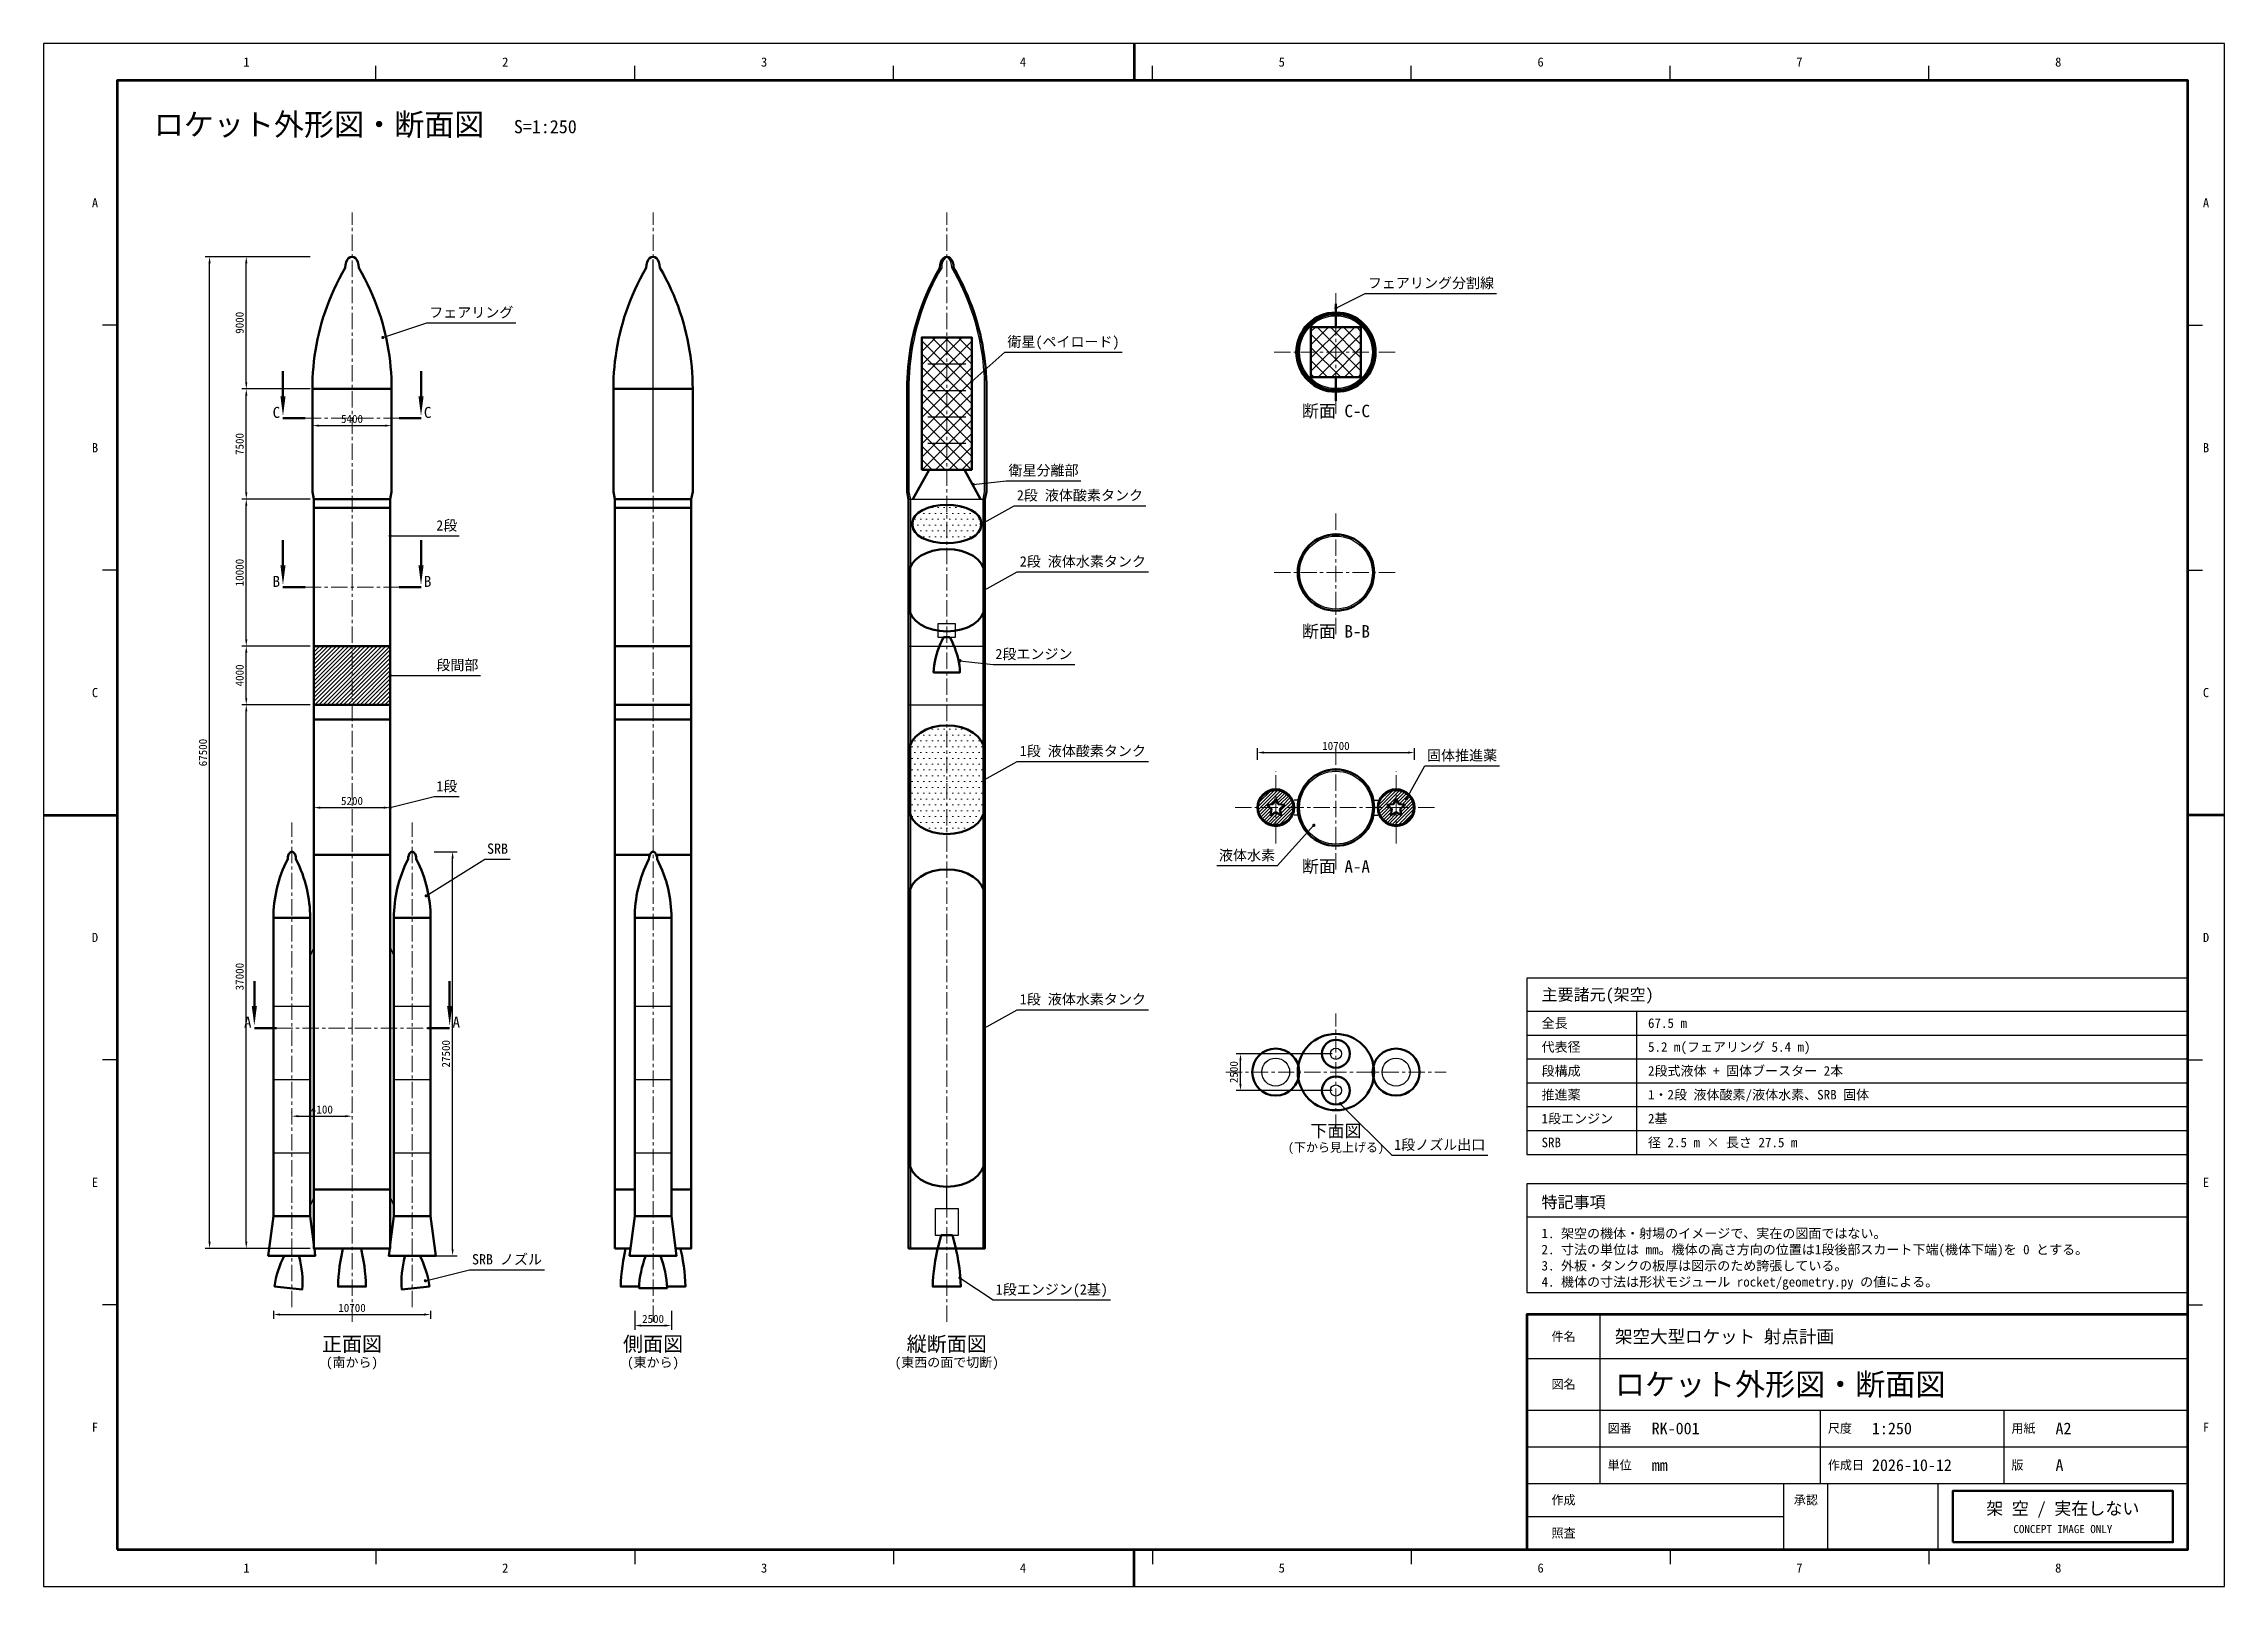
# Model space of a CAD drawing. Header units: millimetres. Extents: x 0 to 148500, y 0 to 105000.
import ezdxf
from ezdxf.enums import TextEntityAlignment as Align

# ---------------------------------------------------------------- set-up
doc = ezdxf.new("R2010")
doc.units = ezdxf.units.MM
doc.header["$LTSCALE"] = 350
doc.linetypes.add('CENTER', pattern=[5.08, 3.175, -0.635, 0.635, -0.635])
for name, color, linetype, lineweight, true_color in [('ハッチ', 4, 'Continuous', 13, 0x1c768c), ('中心線', 4, 'CENTER', 18, 0x54a4ec), ('図枠', 4, 'Continuous', 70, 0x40e0d4), ('図枠細線', 4, 'Continuous', 25, 0x28a0ac), ('外形線', 4, 'Continuous', 50, 0x46f2e2), ('寸法', 4, 'Continuous', 18, 0x60ccff), ('文字', 4, 'Continuous', 25, 0xb0fff6), ('細線', 4, 'Continuous', 25, 0x2cc4cc)]:
    doc.layers.add(name, color=color, linetype=linetype, lineweight=lineweight, true_color=true_color)
doc.styles.add('JP', font='msgothic.ttc')
doc.dimstyles.new('TEAL', dxfattribs={"dimscale": 250, "dimtxt": 2.2, "dimasz": 1.8, "dimexe": 1.2, "dimexo": 1, "dimgap": 0.7, "dimtad": 1, "dimdec": 0, "dimdsep": 46, "dimtxsty": 'JP', "dimcen": 2.5, "dimazin": 3, "dimtfac": 1, "dimtmove": 0, "dimatfit": 3})

msp = doc.modelspace()

# ---------------------------------------------------------------- hatches: boundary and pattern name
at = {"layer": 'ハッチ'}
h = msp.add_hatch(dxfattribs=at)
h.set_pattern_fill('ANSI37', scale=200)
h.paths.add_polyline_path([(59800, 76000), (63200, 76000), (63200, 85000), (59800, 85000)])
h = msp.add_hatch(dxfattribs=at)
h.set_pattern_fill('ANSI37', scale=200)
h.paths.add_polyline_path([(86300, 82300), (89700, 82300), (89700, 85700), (86300, 85700)])
h = msp.add_hatch(dxfattribs=at)
h.set_pattern_fill('DOTS', scale=250)
h.paths.add_polyline_path([(63840, 72200), (63840, 72400), (63840, 72400), (63795, 72634.1), (63661.9, 72859.2), (63445.6, 73066.7), (63154.6, 73248.5), (62800, 73397.8), (62395.5, 73508.7), (61956.5, 73576.9), (61500, 73600), (61043.5, 73576.9), (60604.5, 73508.7), (60200, 73397.8), (59845.4, 73248.5), (59554.4, 73066.7), (59338.1, 72859.2), (59205, 72634.1), (59160, 72400), (59160, 72200), (59160, 72200), (59205, 71965.9), (59338.1, 71740.8), (59554.4, 71533.3), (59845.4, 71351.5), (60200, 71202.2), (60604.5, 71091.3), (61043.5, 71023.1), (61500, 71000), (61956.5, 71023.1), (62395.5, 71091.3), (62800, 71202.2), (63154.6, 71351.5), (63445.6, 71533.3), (63661.9, 71740.8), (63795, 71965.9), (63840, 72200)])
h = msp.add_hatch(dxfattribs=at)
h.set_pattern_fill('ANSI31', scale=62.5)
h.paths.add_polyline_path([(18400, 60000), (23600, 60000), (23600, 64000), (18400, 64000)])
h = msp.add_hatch(dxfattribs=at)
h.set_pattern_fill('DOTS', scale=250)
h.paths.add_polyline_path([(64040, 52900), (64040, 56900), (64040, 56900), (63991.2, 57231.7), (63846.7, 57550.6), (63611.9, 57844.5), (63296.1, 58102.1), (62911.1, 58313.5), (62472, 58470.6), (61995.5, 58567.3), (61500, 58600), (61004.5, 58567.3), (60528, 58470.6), (60088.9, 58313.5), (59703.9, 58102.1), (59388.1, 57844.5), (59153.3, 57550.6), (59008.8, 57231.7), (58960, 56900), (58960, 52900), (58960, 52900), (59008.8, 52568.3), (59153.3, 52249.4), (59388.1, 51955.5), (59703.9, 51697.9), (60088.9, 51486.5), (60528, 51329.4), (61004.5, 51232.7), (61500, 51200), (61995.5, 51232.7), (62472, 51329.4), (62911.1, 51486.5), (63296.1, 51697.9), (63611.9, 51955.5), (63846.7, 52249.4), (63991.2, 52568.3), (64040, 52900)])
h = msp.add_hatch(dxfattribs=at)
h.set_pattern_fill('ANSI31', scale=50)
h.paths.add_polyline_path([(85070, 53000), (85060, 53152.7), (85030.1, 53302.8), (84980.9, 53447.7), (84913.2, 53585), (84828.2, 53712.3), (84727.3, 53827.3), (84612.3, 53928.2), (84485, 54013.2), (84347.7, 54080.9), (84202.8, 54130.1), (84052.7, 54160), (83900, 54170), (83747.3, 54160), (83597.2, 54130.1), (83452.3, 54080.9), (83315, 54013.2), (83187.7, 53928.2), (83072.7, 53827.3), (82971.8, 53712.3), (82886.8, 53585), (82819.1, 53447.7), (82769.9, 53302.8), (82740, 53152.7), (82730, 53000), (82740, 52847.3), (82769.9, 52697.2), (82819.1, 52552.3), (82886.8, 52415), (82971.8, 52287.7), (83072.7, 52172.7), (83187.7, 52071.8), (83315, 51986.8), (83452.3, 51919.1), (83597.2, 51869.9), (83747.3, 51840), (83900, 51830), (84052.7, 51840), (84202.8, 51869.9), (84347.7, 51919.1), (84485, 51986.8), (84612.3, 52071.8), (84727.3, 52172.7), (84828.2, 52287.7), (84913.2, 52415), (84980.9, 52552.3), (85030.1, 52697.2), (85060, 52847.3), (85070, 53000)])
h.paths.add_polyline_path([(83900, 53620), (83723.7, 53242.7), (83310.3, 53191.6), (83614.7, 52907.3), (83535.6, 52498.4), (83900, 52700), (84264.4, 52498.4), (84185.3, 52907.3), (84489.7, 53191.6), (84076.3, 53242.7)])
h = msp.add_hatch(dxfattribs=at)
h.set_pattern_fill('ANSI31', scale=50)
h.paths.add_polyline_path([(93270, 53000), (93260, 53152.7), (93230.1, 53302.8), (93180.9, 53447.7), (93113.2, 53585), (93028.2, 53712.3), (92927.3, 53827.3), (92812.3, 53928.2), (92685, 54013.2), (92547.7, 54080.9), (92402.8, 54130.1), (92252.7, 54160), (92100, 54170), (91947.3, 54160), (91797.2, 54130.1), (91652.3, 54080.9), (91515, 54013.2), (91387.7, 53928.2), (91272.7, 53827.3), (91171.8, 53712.3), (91086.8, 53585), (91019.1, 53447.7), (90969.9, 53302.8), (90940, 53152.7), (90930, 53000), (90940, 52847.3), (90969.9, 52697.2), (91019.1, 52552.3), (91086.8, 52415), (91171.8, 52287.7), (91272.7, 52172.7), (91387.7, 52071.8), (91515, 51986.8), (91652.3, 51919.1), (91797.2, 51869.9), (91947.3, 51840), (92100, 51830), (92252.7, 51840), (92402.8, 51869.9), (92547.7, 51919.1), (92685, 51986.8), (92812.3, 52071.8), (92927.3, 52172.7), (93028.2, 52287.7), (93113.2, 52415), (93180.9, 52552.3), (93230.1, 52697.2), (93260, 52847.3), (93270, 53000)])
h.paths.add_polyline_path([(92100, 53620), (91923.7, 53242.7), (91510.3, 53191.6), (91814.7, 52907.3), (91735.6, 52498.4), (92100, 52700), (92464.4, 52498.4), (92385.3, 52907.3), (92689.7, 53191.6), (92276.3, 53242.7)])
at = {"layer": '外形線'}
h = msp.add_hatch(color=256, dxfattribs=at)
h.dxf.hatch_style = 1
h.paths.add_polyline_path([(16300, 79650), (16125, 81000), (16475, 81000)])
h = msp.add_hatch(color=256, dxfattribs=at)
h.dxf.hatch_style = 1
h.paths.add_polyline_path([(25700, 79650), (25525, 81000), (25875, 81000)])
h = msp.add_hatch(color=256, dxfattribs=at)
h.dxf.hatch_style = 1
h.paths.add_polyline_path([(16300, 68150), (16125, 69500), (16475, 69500)])
h = msp.add_hatch(color=256, dxfattribs=at)
h.dxf.hatch_style = 1
h.paths.add_polyline_path([(25700, 68150), (25525, 69500), (25875, 69500)])
h = msp.add_hatch(color=256, dxfattribs=at)
h.dxf.hatch_style = 1
h.paths.add_polyline_path([(14350, 38150), (14175, 39500), (14525, 39500)])
h = msp.add_hatch(color=256, dxfattribs=at)
h.dxf.hatch_style = 1
h.paths.add_polyline_path([(27650, 38150), (27475, 39500), (27825, 39500)])
at = {"layer": '細線'}
h = msp.add_hatch(color=256, dxfattribs=at)
h.dxf.hatch_style = 1
h.paths.add_polyline_path([(88112.5, 87000), (88091, 87066.1), (88034.8, 87107), (87965.2, 87107), (87909, 87066.1), (87887.5, 87000), (87909, 86933.9), (87965.2, 86893), (88034.8, 86893), (88091, 86933.9), (88112.5, 87000)])
h = msp.add_hatch(color=256, dxfattribs=at)
h.dxf.hatch_style = 1
h.paths.add_polyline_path([(23212.5, 85000), (23191, 85066.1), (23134.8, 85107), (23065.2, 85107), (23009, 85066.1), (22987.5, 85000), (23009, 84933.9), (23065.2, 84893), (23134.8, 84893), (23191, 84933.9), (23212.5, 85000)])
h = msp.add_hatch(color=256, dxfattribs=at)
h.dxf.hatch_style = 1
h.paths.add_polyline_path([(63312.5, 82000), (63291, 82066.1), (63234.8, 82107), (63165.2, 82107), (63109, 82066.1), (63087.5, 82000), (63109, 81933.9), (63165.2, 81893), (63234.8, 81893), (63291, 81933.9), (63312.5, 82000)])
h = msp.add_hatch(color=256, dxfattribs=at)
h.dxf.hatch_style = 1
h.paths.add_polyline_path([(63412.5, 75000), (63391, 75066.1), (63334.8, 75107), (63265.2, 75107), (63209, 75066.1), (63187.5, 75000), (63209, 74933.9), (63265.2, 74893), (63334.8, 74893), (63391, 74933.9), (63412.5, 75000)])
h = msp.add_hatch(color=256, dxfattribs=at)
h.dxf.hatch_style = 1
h.paths.add_polyline_path([(23712.5, 71500), (23691, 71566.1), (23634.8, 71607), (23565.2, 71607), (23509, 71566.1), (23487.5, 71500), (23509, 71433.9), (23565.2, 71393), (23634.8, 71393), (23691, 71433.9), (23712.5, 71500)])
h = msp.add_hatch(color=256, dxfattribs=at)
h.dxf.hatch_style = 1
h.paths.add_polyline_path([(63952.5, 72300), (63931, 72366.1), (63874.8, 72407), (63805.2, 72407), (63749, 72366.1), (63727.5, 72300), (63749, 72233.9), (63805.2, 72193), (63874.8, 72193), (63931, 72233.9), (63952.5, 72300)])
h = msp.add_hatch(color=256, dxfattribs=at)
h.dxf.hatch_style = 1
h.paths.add_polyline_path([(64152.5, 67800), (64131, 67866.1), (64074.8, 67907), (64005.2, 67907), (63949, 67866.1), (63927.5, 67800), (63949, 67733.9), (64005.2, 67693), (64074.8, 67693), (64131, 67733.9), (64152.5, 67800)])
h = msp.add_hatch(color=256, dxfattribs=at)
h.dxf.hatch_style = 1
h.paths.add_polyline_path([(62512.5, 63000), (62491, 63066.1), (62434.8, 63107), (62365.2, 63107), (62309, 63066.1), (62287.5, 63000), (62309, 62933.9), (62365.2, 62893), (62434.8, 62893), (62491, 62933.9), (62512.5, 63000)])
h = msp.add_hatch(color=256, dxfattribs=at)
h.dxf.hatch_style = 1
h.paths.add_polyline_path([(23712.5, 62000), (23691, 62066.1), (23634.8, 62107), (23565.2, 62107), (23509, 62066.1), (23487.5, 62000), (23509, 61933.9), (23565.2, 61893), (23634.8, 61893), (23691, 61933.9), (23712.5, 62000)])
h = msp.add_hatch(color=256, dxfattribs=at)
h.dxf.hatch_style = 1
h.paths.add_polyline_path([(64152.5, 54900), (64131, 54966.1), (64074.8, 55007), (64005.2, 55007), (63949, 54966.1), (63927.5, 54900), (63949, 54833.9), (64005.2, 54793), (64074.8, 54793), (64131, 54833.9), (64152.5, 54900)])
h = msp.add_hatch(color=256, dxfattribs=at)
h.dxf.hatch_style = 1
h.paths.add_polyline_path([(92912.5, 53600), (92891, 53666.1), (92834.8, 53707), (92765.2, 53707), (92709, 53666.1), (92687.5, 53600), (92709, 53533.9), (92765.2, 53493), (92834.8, 53493), (92891, 53533.9), (92912.5, 53600)])
h = msp.add_hatch(color=256, dxfattribs=at)
h.dxf.hatch_style = 1
h.paths.add_polyline_path([(23712.5, 53000), (23691, 53066.1), (23634.8, 53107), (23565.2, 53107), (23509, 53066.1), (23487.5, 53000), (23509, 52933.9), (23565.2, 52893), (23634.8, 52893), (23691, 52933.9), (23712.5, 53000)])
h = msp.add_hatch(color=256, dxfattribs=at)
h.dxf.hatch_style = 1
h.paths.add_polyline_path([(86612.5, 51800), (86591, 51866.1), (86534.8, 51907), (86465.2, 51907), (86409, 51866.1), (86387.5, 51800), (86409, 51733.9), (86465.2, 51693), (86534.8, 51693), (86591, 51733.9), (86612.5, 51800)])
h = msp.add_hatch(color=256, dxfattribs=at)
h.dxf.hatch_style = 1
h.paths.add_polyline_path([(26162.5, 47000), (26141, 47066.1), (26084.8, 47107), (26015.2, 47107), (25959, 47066.1), (25937.5, 47000), (25959, 46933.9), (26015.2, 46893), (26084.8, 46893), (26141, 46933.9), (26162.5, 47000)])
h = msp.add_hatch(color=256, dxfattribs=at)
h.dxf.hatch_style = 1
h.paths.add_polyline_path([(64152.5, 38000), (64131, 38066.1), (64074.8, 38107), (64005.2, 38107), (63949, 38066.1), (63927.5, 38000), (63949, 37933.9), (64005.2, 37893), (64074.8, 37893), (64131, 37933.9), (64152.5, 38000)])
h = msp.add_hatch(color=256, dxfattribs=at)
h.dxf.hatch_style = 1
h.paths.add_polyline_path([(88412.5, 32850), (88391, 32916.1), (88334.8, 32957), (88265.2, 32957), (88209, 32916.1), (88187.5, 32850), (88209, 32783.9), (88265.2, 32743), (88334.8, 32743), (88391, 32783.9), (88412.5, 32850)])
h = msp.add_hatch(color=256, dxfattribs=at)
h.dxf.hatch_style = 1
h.paths.add_polyline_path([(26112.5, 20800), (26091, 20866.1), (26034.8, 20907), (25965.2, 20907), (25909, 20866.1), (25887.5, 20800), (25909, 20733.9), (25965.2, 20693), (26034.8, 20693), (26091, 20733.9), (26112.5, 20800)])
h = msp.add_hatch(color=256, dxfattribs=at)
h.dxf.hatch_style = 1
h.paths.add_polyline_path([(62512.5, 21000), (62491, 21066.1), (62434.8, 21107), (62365.2, 21107), (62309, 21066.1), (62287.5, 21000), (62309, 20933.9), (62365.2, 20893), (62434.8, 20893), (62491, 20933.9), (62512.5, 21000)])

# ---------------------------------------------------------------- linework, layer by layer
at = {"layer": '中心線'}
for points in [[(21000, 18000), (21000, 93500)], [(41500, 18000), (41500, 93500)], [(61500, 18000), (61500, 93500)], [(88000, 79800), (88000, 88200)], [(83800, 84000), (92200, 84000)], [(17800, 79500), (24200, 79500)], [(88000, 64800), (88000, 73200)], [(83800, 69000), (92200, 69000)], [(17800, 68000), (24200, 68000)], [(88000, 48800), (88000, 57200)], [(83900, 50550), (83900, 55450)], [(92100, 50550), (92100, 55450)], [(16900, 19000), (16900, 52000)], [(25100, 19000), (25100, 52000)], [(81150, 53000), (94850, 53000)], [(88000, 31000), (88000, 39000)], [(15850, 38000), (26150, 38000)], [(80500, 35000), (95500, 35000)]]:
    msp.add_lwpolyline(points, dxfattribs=at)
at = {"layer": '図枠'}
for points in [[(74250, 105000), (74250, 102500)], [(5000, 2500), (146000, 2500), (146000, 102500), (5000, 102500), (5000, 2500)], [(0, 52500), (5000, 52500)], [(148500, 52500), (146000, 52500)], [(101000, 2500), (146000, 2500), (146000, 18500), (101000, 18500), (101000, 2500)], [(74250, 0), (74250, 2500)]]:
    msp.add_lwpolyline(points, dxfattribs=at)
at = {"layer": '図枠細線'}
for points in [[(0, 0), (148500, 0), (148500, 105000), (0, 105000), (0, 0)], [(22625, 102500), (22625, 103500)], [(40250, 102500), (40250, 103500)], [(57875, 102500), (57875, 103500)], [(75500, 102500), (75500, 103500)], [(93125, 102500), (93125, 103500)], [(110750, 102500), (110750, 103500)], [(128375, 102500), (128375, 103500)], [(5000, 85833.3), (4000, 85833.3)], [(146000, 85833.3), (147000, 85833.3)], [(5000, 69166.7), (4000, 69166.7)], [(146000, 69166.7), (147000, 69166.7)], [(5000, 52500), (4000, 52500)], [(146000, 52500), (147000, 52500)], [(101000, 29400), (146000, 29400), (146000, 41400), (101000, 41400), (101000, 29400)], [(101000, 39150), (146000, 39150)], [(108500, 29400), (108500, 39150)], [(101000, 37525), (146000, 37525)], [(5000, 35833.3), (4000, 35833.3)], [(101000, 35900), (146000, 35900)], [(146000, 35833.3), (147000, 35833.3)], [(101000, 34275), (146000, 34275)], [(101000, 32650), (146000, 32650)], [(101000, 31025), (146000, 31025)], [(101000, 20000), (146000, 20000), (146000, 27400), (101000, 27400), (101000, 20000)], [(101000, 25150), (146000, 25150)], [(5000, 19166.7), (4000, 19166.7)], [(106000, 7000), (106000, 18500)], [(146000, 19166.7), (147000, 19166.7)], [(101000, 15500), (146000, 15500)], [(101000, 12000), (146000, 12000)], [(121000, 7000), (121000, 12000)], [(133500, 7000), (133500, 12000)], [(101000, 9500), (146000, 9500)], [(101000, 7000), (146000, 7000)], [(118500, 2500), (118500, 7000)], [(121500, 2500), (121500, 7000)], [(129000, 2500), (129000, 7000)], [(101000, 4750), (118500, 4750)], [(22625, 2500), (22625, 1500)], [(40250, 2500), (40250, 1500)], [(57875, 2500), (57875, 1500)], [(75500, 2500), (75500, 1500)], [(93125, 2500), (93125, 1500)], [(110750, 2500), (110750, 1500)], [(128375, 2500), (128375, 1500)]]:
    msp.add_lwpolyline(points, dxfattribs=at)
at = {"layer": '外形線'}
for points in [[(21000, 23000), (23600, 23000), (23600, 74000), (23700, 74500), (23700, 81500), (23695.7, 81875), (23682.8, 82250), (23661.2, 82625), (23631, 83000), (23592.1, 83375), (23544.4, 83750), (23487.9, 84125), (23422.4, 84500), (23347.9, 84875), (23264.1, 85250), (23171.1, 85625), (23068.5, 86000), (22956.3, 86375), (22834.2, 86750), (22701.9, 87125), (22559.3, 87500), (22406, 87875), (22241.6, 88250), (22065.9, 88625), (21878.3, 89000), (21678.5, 89375), (21465.9, 89750), (21450.1, 89944.1), (21403.5, 90125), (21329.5, 90280.3), (21233, 90399.5), (21120.6, 90474.4), (21000, 90500), (21000, 90500), (20879.4, 90474.4), (20767, 90399.5), (20670.5, 90280.3), (20596.5, 90125), (20549.9, 89944.1), (20534.1, 89750), (20321.5, 89375), (20121.7, 89000), (19934.1, 88625), (19758.4, 88250), (19594, 87875), (19440.7, 87500), (19298.1, 87125), (19165.8, 86750), (19043.7, 86375), (18931.5, 86000), (18828.9, 85625), (18735.9, 85250), (18652.1, 84875), (18577.6, 84500), (18512.1, 84125), (18455.6, 83750), (18407.9, 83375), (18369, 83000), (18338.8, 82625), (18317.2, 82250), (18304.3, 81875), (18300, 81500), (18300, 74500), (18400, 74000), (18400, 23000), (21000, 23000), (21000, 23000)], [(43035.2, 23000), (44100, 23000), (44100, 74000), (44200, 74500), (44200, 81500), (44195.7, 81875), (44182.8, 82250), (44161.2, 82625), (44131, 83000), (44092.1, 83375), (44044.4, 83750), (43987.9, 84125), (43922.4, 84500), (43847.9, 84875), (43764.1, 85250), (43671.1, 85625), (43568.5, 86000), (43456.3, 86375), (43334.2, 86750), (43201.9, 87125), (43059.3, 87500), (42906, 87875), (42741.6, 88250), (42565.9, 88625), (42378.3, 89000), (42178.5, 89375), (41965.9, 89750), (41950.1, 89944.1), (41903.5, 90125), (41829.5, 90280.3), (41733, 90399.5), (41620.6, 90474.4), (41500, 90500), (41379.4, 90474.4), (41267, 90399.5), (41170.5, 90280.3), (41096.5, 90125), (41049.9, 89944.1), (41034.1, 89750), (40821.5, 89375), (40621.7, 89000), (40434.1, 88625), (40258.4, 88250), (40094, 87875), (39940.7, 87500), (39798.1, 87125), (39665.8, 86750), (39543.7, 86375), (39431.5, 86000), (39328.9, 85625), (39235.9, 85250), (39152.1, 84875), (39077.6, 84500), (39012.1, 84125), (38955.6, 83750), (38907.9, 83375), (38869, 83000), (38838.8, 82625), (38817.2, 82250), (38804.3, 81875), (38800, 81500), (38800, 74500), (38900, 74000), (38900, 23000), (39964.8, 23000)], [(61500, 23000), (64100, 23000), (64100, 74000), (64200, 74500), (64200, 81500), (64195.7, 81875), (64182.8, 82250), (64161.2, 82625), (64131, 83000), (64092.1, 83375), (64044.4, 83750), (63987.9, 84125), (63922.4, 84500), (63847.9, 84875), (63764.1, 85250), (63671.1, 85625), (63568.5, 86000), (63456.3, 86375), (63334.2, 86750), (63201.9, 87125), (63059.3, 87500), (62906, 87875), (62741.6, 88250), (62565.9, 88625), (62378.3, 89000), (62178.5, 89375), (61965.9, 89750), (61950.1, 89944.1), (61903.5, 90125), (61829.5, 90280.3), (61733, 90399.5), (61620.6, 90474.4), (61500, 90500), (61500, 90500), (61379.4, 90474.4), (61267, 90399.5), (61170.5, 90280.3), (61096.5, 90125), (61049.9, 89944.1), (61034.1, 89750), (60821.5, 89375), (60621.7, 89000), (60434.1, 88625), (60258.4, 88250), (60094, 87875), (59940.7, 87500), (59798.1, 87125), (59665.8, 86750), (59543.7, 86375), (59431.5, 86000), (59328.9, 85625), (59235.9, 85250), (59152.1, 84875), (59077.6, 84500), (59012.1, 84125), (58955.6, 83750), (58907.9, 83375), (58869, 83000), (58838.8, 82625), (58817.2, 82250), (58804.3, 81875), (58800, 81500), (58800, 74500), (58900, 74000), (58900, 23000), (61500, 23000), (61500, 23000)], [(88000, 87300), (88000, 85700)], [(59800, 76000), (63200, 76000), (63200, 85000), (59800, 85000), (59800, 76000)], [(86300, 82300), (89700, 82300), (89700, 85700), (86300, 85700), (86300, 82300)], [(16300, 82700), (16300, 80900)], [(25700, 82700), (25700, 80900)], [(88000, 80700), (88000, 82300)], [(18300, 81500), (23700, 81500)], [(38800, 81500), (44200, 81500)], [(16300, 79500), (17800, 79500)], [(25700, 79500), (24200, 79500)], [(59200, 74000), (60300, 76000), (62700, 76000), (63800, 74000)], [(18400, 74000), (23600, 74000)], [(18400, 73400), (23600, 73400)], [(38900, 74000), (44100, 74000)], [(38900, 73400), (44100, 73400)], [(63840, 72200), (63840, 72400), (63840, 72400), (63795, 72634.1), (63661.9, 72859.2), (63445.6, 73066.7), (63154.6, 73248.5), (62800, 73397.8), (62395.5, 73508.7), (61956.5, 73576.9), (61500, 73600), (61043.5, 73576.9), (60604.5, 73508.7), (60200, 73397.8), (59845.4, 73248.5), (59554.4, 73066.7), (59338.1, 72859.2), (59205, 72634.1), (59160, 72400), (59160, 72200), (59160, 72200), (59205, 71965.9), (59338.1, 71740.8), (59554.4, 71533.3), (59845.4, 71351.5), (60200, 71202.2), (60604.5, 71091.3), (61043.5, 71023.1), (61500, 71000), (61956.5, 71023.1), (62395.5, 71091.3), (62800, 71202.2), (63154.6, 71351.5), (63445.6, 71533.3), (63661.9, 71740.8), (63795, 71965.9), (63840, 72200), (63840, 72200)], [(16300, 71200), (16300, 69400)], [(25700, 71200), (25700, 69400)], [(64040, 66600), (64040, 69000), (64040, 69000), (63991.2, 69312.1), (63846.7, 69612.3), (63611.9, 69888.9), (63296.1, 70131.4), (62911.1, 70330.4), (62472, 70478.2), (61995.5, 70569.3), (61500, 70600), (61004.5, 70569.3), (60528, 70478.2), (60088.9, 70330.4), (59703.9, 70131.4), (59388.1, 69888.9), (59153.3, 69612.3), (59008.8, 69312.1), (58960, 69000), (58960, 66600), (58960, 66600), (59008.8, 66287.9), (59153.3, 65987.7), (59388.1, 65711.1), (59703.9, 65468.6), (60088.9, 65269.6), (60528, 65121.8), (61004.5, 65030.7), (61500, 65000), (61995.5, 65030.7), (62472, 65121.8), (62911.1, 65269.6), (63296.1, 65468.6), (63611.9, 65711.1), (63846.7, 65987.7), (63991.2, 66287.9), (64040, 66600), (64040, 66600)], [(16300, 68000), (17800, 68000)], [(25700, 68000), (24200, 68000)], [(18400, 64000), (23600, 64000)], [(38900, 64000), (44100, 64000)], [(61720, 64600), (61837.5, 64360), (61944.9, 64120), (62042.2, 63880), (62128.9, 63640), (62204.7, 63400), (62269.3, 63160), (62322.1, 62920), (62362.5, 62680), (62389.2, 62440), (62400, 62200), (60600, 62200), (60610.8, 62440), (60637.5, 62680), (60677.9, 62920), (60730.7, 63160), (60795.3, 63400), (60871.1, 63640), (60957.8, 63880), (61055.1, 64120), (61162.5, 64360), (61280, 64600), (61720, 64600)], [(18400, 60000), (23600, 60000)], [(38900, 60000), (44100, 60000)], [(18400, 59000), (23600, 59000)], [(38900, 59000), (44100, 59000)], [(64040, 52900), (64040, 56900), (64040, 56900), (63991.2, 57231.7), (63846.7, 57550.6), (63611.9, 57844.5), (63296.1, 58102.1), (62911.1, 58313.5), (62472, 58470.6), (61995.5, 58567.3), (61500, 58600), (61004.5, 58567.3), (60528, 58470.6), (60088.9, 58313.5), (59703.9, 58102.1), (59388.1, 57844.5), (59153.3, 57550.6), (59008.8, 57231.7), (58960, 56900), (58960, 52900), (58960, 52900), (59008.8, 52568.3), (59153.3, 52249.4), (59388.1, 51955.5), (59703.9, 51697.9), (60088.9, 51486.5), (60528, 51329.4), (61004.5, 51232.7), (61500, 51200), (61995.5, 51232.7), (62472, 51329.4), (62911.1, 51486.5), (63296.1, 51697.9), (63611.9, 51955.5), (63846.7, 52249.4), (63991.2, 52568.3), (64040, 52900), (64040, 52900)], [(83900, 53620), (83723.7, 53242.7), (83310.3, 53191.6), (83614.7, 52907.3), (83535.6, 52498.4), (83900, 52700), (84264.4, 52498.4), (84185.3, 52907.3), (84489.7, 53191.6), (84076.3, 53242.7), (83900, 53620)], [(92100, 53620), (91923.7, 53242.7), (91510.3, 53191.6), (91814.7, 52907.3), (91735.6, 52498.4), (92100, 52700), (92464.4, 52498.4), (92385.3, 52907.3), (92689.7, 53191.6), (92276.3, 53242.7), (92100, 53620)], [(18400, 23271.4), (18150, 25200), (18150, 45500), (18146.4, 45750), (18135.7, 46000), (18117.7, 46250), (18092.5, 46500), (18060, 46750), (18020.1, 47000), (17972.7, 47250), (17917.7, 47500), (17854.9, 47750), (17784.2, 48000), (17705.3, 48250), (17618, 48500), (17522.1, 48750), (17417.2, 49000), (17303, 49250), (17179.1, 49500), (17169.6, 49629.4), (17141.7, 49750), (17097.3, 49853.6), (17039.5, 49933), (16972.2, 49983), (16900, 50000), (16827.8, 49983), (16760.5, 49933), (16702.7, 49853.6), (16658.3, 49750), (16630.4, 49629.4), (16620.9, 49500), (16497, 49250), (16382.8, 49000), (16277.9, 48750), (16182, 48500), (16094.7, 48250), (16015.8, 48000), (15945.1, 47750), (15882.3, 47500), (15827.3, 47250), (15779.9, 47000), (15740, 46750), (15707.5, 46500), (15682.3, 46250), (15664.3, 46000), (15653.6, 45750), (15650, 45500), (15650, 25200), (15300, 22500), (16900, 22500)], [(18400, 49800), (23600, 49800)], [(25100, 22500), (26700, 22500), (26350, 25200), (26350, 45500), (26346.4, 45750), (26335.7, 46000), (26317.7, 46250), (26292.5, 46500), (26260, 46750), (26220.1, 47000), (26172.7, 47250), (26117.7, 47500), (26054.9, 47750), (25984.2, 48000), (25905.3, 48250), (25818, 48500), (25722.1, 48750), (25617.2, 49000), (25503, 49250), (25379.1, 49500), (25369.6, 49629.4), (25341.7, 49750), (25297.3, 49853.6), (25239.5, 49933), (25172.2, 49983), (25100, 50000), (25027.8, 49983), (24960.5, 49933), (24902.7, 49853.6), (24858.3, 49750), (24830.4, 49629.4), (24820.9, 49500), (24697, 49250), (24582.8, 49000), (24477.9, 48750), (24382, 48500), (24294.7, 48250), (24215.8, 48000), (24145.1, 47750), (24082.3, 47500), (24027.3, 47250), (23979.9, 47000), (23940, 46750), (23907.5, 46500), (23882.3, 46250), (23864.3, 46000), (23853.6, 45750), (23850, 45500), (23850, 25200), (23600, 23271.4)], [(38900, 49800), (41279.7, 49800)], [(41500, 22500), (43100, 22500), (42750, 25200), (42750, 45500), (42746.4, 45750), (42735.7, 46000), (42717.7, 46250), (42692.5, 46500), (42660, 46750), (42620.1, 47000), (42572.7, 47250), (42517.7, 47500), (42454.9, 47750), (42384.2, 48000), (42305.3, 48250), (42218, 48500), (42122.1, 48750), (42017.2, 49000), (41903, 49250), (41779.1, 49500), (41769.6, 49629.4), (41741.7, 49750), (41697.3, 49853.6), (41639.5, 49933), (41572.2, 49983), (41500, 50000), (41500, 50000), (41427.8, 49983), (41360.5, 49933), (41302.7, 49853.6), (41258.3, 49750), (41230.4, 49629.4), (41220.9, 49500), (41097, 49250), (40982.8, 49000), (40877.9, 48750), (40782, 48500), (40694.7, 48250), (40615.8, 48000), (40545.1, 47750), (40482.3, 47500), (40427.3, 47250), (40379.9, 47000), (40340, 46750), (40307.5, 46500), (40282.3, 46250), (40264.3, 46000), (40253.6, 45750), (40250, 45500), (40250, 25200), (39900, 22500), (41500, 22500), (41500, 22500)], [(41720.3, 49800), (44100, 49800)], [(64040, 28900), (64040, 47100), (64040, 47100), (63991.2, 47431.7), (63846.7, 47750.6), (63611.9, 48044.5), (63296.1, 48302.1), (62911.1, 48513.5), (62472, 48670.6), (61995.5, 48767.3), (61500, 48800), (61004.5, 48767.3), (60528, 48670.6), (60088.9, 48513.5), (59703.9, 48302.1), (59388.1, 48044.5), (59153.3, 47750.6), (59008.8, 47431.7), (58960, 47100), (58960, 28900), (58960, 28900), (59008.8, 28568.3), (59153.3, 28249.4), (59388.1, 27955.5), (59703.9, 27697.9), (60088.9, 27486.5), (60528, 27329.4), (61004.5, 27232.7), (61500, 27200), (61995.5, 27232.7), (62472, 27329.4), (62911.1, 27486.5), (63296.1, 27697.9), (63611.9, 27955.5), (63846.7, 28249.4), (63991.2, 28568.3), (64040, 28900), (64040, 28900)], [(15650, 45500), (18150, 45500)], [(23850, 45500), (26350, 45500)], [(40250, 45500), (42750, 45500)], [(14350, 41200), (14350, 39400)], [(27650, 41200), (27650, 39400)], [(14350, 38000), (15850, 38000)], [(27650, 38000), (26150, 38000)], [(18400, 27000), (23600, 27000)], [(38900, 27000), (40250, 27000)], [(42750, 27000), (44100, 27000)], [(15650, 25200), (18150, 25200)], [(23850, 25200), (26350, 25200)], [(40250, 25200), (42750, 25200)], [(61880, 23900), (61978.5, 23550), (62068.6, 23200), (62150, 22850), (62222.7, 22500), (62286.3, 22150), (62340.5, 21800), (62384.7, 21450), (62418.5, 21100), (62441, 20750), (62450, 20400), (60550, 20400), (60559, 20750), (60581.5, 21100), (60615.3, 21450), (60659.5, 21800), (60713.7, 22150), (60777.3, 22500), (60850, 22850), (60931.4, 23200), (61021.5, 23550), (61120, 23900), (61880, 23900)], [(17397.3, 22447.7), (17464.1, 22164.2), (17520.7, 21881.7), (17566.5, 21600.4), (17601.3, 21320.2), (17624.5, 21041.3), (17635.4, 20763.6), (17633, 20487.4), (17614.8, 20212.7), (15725.2, 20411.4), (15764.6, 20683.7), (15819.6, 20954.5), (15888.1, 21223.8), (15968.7, 21491.8), (16061, 21758.6), (16164.4, 22024.3), (16278.4, 22288.8), (16378.1, 22500)], [(16900, 22500), (18500, 22500), (18435.2, 23000)], [(21615.1, 23000), (21650, 22850), (21722.7, 22500), (21786.3, 22150), (21840.5, 21800), (21884.7, 21450), (21918.5, 21100), (21941, 20750), (21950, 20400), (20050, 20400), (20059, 20750), (20081.5, 21100), (20115.3, 21450), (20159.5, 21800), (20213.7, 22150), (20277.3, 22500), (20350, 22850), (20384.9, 23000)], [(23564.8, 23000), (23500, 22500), (25100, 22500)], [(25621.9, 22500), (25721.6, 22288.8), (25835.6, 22024.3), (25939, 21758.6), (26031.3, 21491.8), (26111.9, 21223.8), (26180.4, 20954.5), (26235.4, 20683.7), (26274.8, 20411.4), (24385.2, 20212.7), (24367, 20487.4), (24364.6, 20763.6), (24375.5, 21041.3), (24398.7, 21320.2), (24433.5, 21600.4), (24479.3, 21881.7), (24535.9, 22164.2), (24602.7, 22447.7)], [(40553.9, 20400), (39300, 20400), (39309, 20750), (39331.5, 21100), (39365.3, 21450), (39409.5, 21800), (39463.7, 22150), (39527.3, 22500), (39600, 22850), (39634.9, 23000)], [(42000, 22500), (42096.1, 22225), (42181.9, 21950), (42256.9, 21675), (42320.8, 21400), (42373, 21125), (42412.9, 20850), (42439.3, 20575), (42450, 20300), (40550, 20300), (40560.7, 20575), (40587.1, 20850), (40627, 21125), (40679.2, 21400), (40743.1, 21675), (40818.1, 21950), (40903.9, 22225), (41000, 22500)], [(40972.7, 22500), (40982.1, 22448.7)], [(42017.9, 22448.7), (42027.3, 22500)], [(43365.1, 23000), (43400, 22850), (43472.7, 22500), (43536.3, 22150), (43590.5, 21800), (43634.7, 21450), (43668.5, 21100), (43691, 20750), (43700, 20400), (42446.1, 20400)], [(130000, 3000), (145000, 3000), (145000, 6500), (130000, 6500), (130000, 3000)]]:
    msp.add_lwpolyline(points, dxfattribs=at)
for centre, radius in [((88000, 84000), 2700), ((88000, 84000), 2600), ((88000, 69000), 2600), ((88000, 53000), 2600), ((83900, 53000), 1250), ((92100, 53000), 1250), ((88000, 35000), 2600), ((88000, 36250), 950), ((83900, 35000), 1600), ((92100, 35000), 1600), ((88000, 33750), 950)]:
    msp.add_circle(centre, radius, dxfattribs=at)
at = {"layer": '細線'}
for points in [[(41500, 74500), (41500, 90300)], [(63980, 23000), (63980, 74000), (64080, 74500), (64080, 81500), (64075.7, 81875), (64062.8, 82250), (64041.2, 82625), (64011, 83000), (63972.1, 83375), (63924.4, 83750), (63867.9, 84125), (63802.4, 84500), (63727.9, 84875), (63644.1, 85250), (63551.1, 85625), (63448.5, 86000), (63336.3, 86375), (63214.2, 86750), (63081.9, 87125), (62939.3, 87500), (62786, 87875), (62621.6, 88250), (62445.9, 88625), (62258.3, 89000), (62058.5, 89375), (61845.9, 89750), (61830.1, 89944.1), (61783.5, 90125), (61709.5, 90280.3), (61613, 90399.5), (61500.6, 90474.4), (61499.4, 90474.4), (61387, 90399.5), (61290.5, 90280.3), (61216.5, 90125), (61169.9, 89944.1), (61154.1, 89750), (60941.5, 89375), (60741.7, 89000), (60554.1, 88625), (60378.4, 88250), (60214, 87875), (60060.7, 87500), (59918.1, 87125), (59785.8, 86750), (59663.7, 86375), (59551.5, 86000), (59448.9, 85625), (59355.9, 85250), (59272.1, 84875), (59197.6, 84500), (59132.1, 84125), (59075.6, 83750), (59027.9, 83375), (58989, 83000), (58958.8, 82625), (58937.2, 82250), (58924.3, 81875), (58920, 81500), (58920, 74500), (59020, 74000), (59020, 23000), (63980, 23000)], [(88000, 87000), (90000, 88000), (98944, 88000)], [(23100, 85000), (26100, 86000), (32146, 86000)], [(59800, 83400), (59799, 83400)], [(60200, 83200), (62800, 83200)], [(63200, 82000), (65450, 84000), (73442, 84000)], [(60200, 81400), (62800, 81400)], [(60200, 79600), (62800, 79600)], [(60200, 77800), (62800, 77800)], [(63300, 75000), (65550, 75250), (70630, 75250)], [(58900, 74000), (64100, 74000)], [(63840, 72300), (66090, 73550), (75048, 73550)], [(23600, 71500), (26600, 71500), (28306, 71500)], [(64040, 67800), (66290, 69050), (75248, 69050)], [(60900, 64600), (62100, 64600), (62100, 65500), (60900, 65500), (60900, 64600)], [(58900, 64000), (64100, 64000)], [(62400, 63000), (64650, 62750), (70220, 62750)], [(23600, 62000), (26600, 62000), (29748, 62000)], [(58900, 60000), (64100, 60000)], [(64040, 54900), (66290, 56150), (75248, 56150)], [(92800, 53600), (94050, 55850), (99130, 55850)], [(23600, 53000), (26600, 53750), (28306, 53750)], [(85400, 53500), (85150, 53500)], [(90600, 53500), (90850, 53500)], [(85400, 52500), (85150, 52500)], [(90600, 52500), (90850, 52500)], [(86500, 51800), (84000, 49050), (79886, 49050)], [(26050, 47000), (30050, 49500), (31770, 49500)], [(18400, 43500), (18150, 42900)], [(23600, 43500), (23850, 42900)], [(15650, 39500), (18150, 39500)], [(23850, 39500), (26350, 39500)], [(40250, 39500), (42750, 39500)], [(64040, 38000), (66290, 39250), (75248, 39250)], [(15650, 34500), (18150, 34500)], [(23850, 34500), (26350, 34500)], [(40250, 34500), (42750, 34500)], [(88300, 32850), (91800, 29350), (98336, 29350)], [(15650, 29500), (18150, 29500)], [(23850, 29500), (26350, 29500)], [(40250, 29500), (42750, 29500)], [(61500, 25700), (61500, 27200)], [(18400, 26500), (18150, 25900)], [(23600, 26500), (23850, 25900)], [(60700, 23900), (62300, 23900), (62300, 25700), (60700, 25700), (60700, 23900)], [(26000, 20800), (29000, 21550), (34108, 21550)], [(62400, 21000), (64650, 19500), (72656, 19500)]]:
    msp.add_lwpolyline(points, dxfattribs=at)
for centre, radius in [((88000, 84000), 2560), ((88000, 84000), 2480), ((88000, 69000), 2480), ((88000, 53000), 2480), ((83900, 53000), 1170), ((92100, 53000), 1170), ((83900, 35000), 950), ((88000, 36250), 380), ((92100, 35000), 950), ((88000, 33750), 380)]:
    msp.add_circle(centre, radius, dxfattribs=at)

# ---------------------------------------------------------------- texts
at = {"layer": '文字', "style": 'JP'}
for s, height, p in [('1', 625, (13812.5, 103750)), ('2', 625, (31437.5, 103750)), ('3', 625, (49062.5, 103750)), ('4', 625, (66687.5, 103750)), ('5', 625, (84312.5, 103750)), ('6', 625, (101937.5, 103750)), ('7', 625, (119562.5, 103750)), ('8', 625, (137187.5, 103750)), ('A', 625, (3500, 94166.7)), ('A', 625, (147250, 94166.7)), ('C', 750, (15850, 79900)), ('C', 750, (26150, 79900)), ('B', 625, (3500, 77500)), ('B', 625, (147250, 77500)), ('B', 750, (15850, 68400)), ('B', 750, (26150, 68400)), ('C', 625, (3500, 60833.3)), ('C', 625, (147250, 60833.3)), ('D', 625, (3500, 44166.7)), ('D', 625, (147250, 44166.7)), ('A', 750, (13900, 38400)), ('A', 750, (28100, 38400)), ('E', 625, (3500, 27500)), ('E', 625, (147250, 27500)), ('正面図', 1000, (21000, 16500)), ('側面図', 1000, (41500, 16500)), ('縦断面図', 1000, (61500, 16500)), ('件名', 600, (103500, 17000)), ('(南から)', 650, (21000, 15250)), ('(東から)', 650, (41500, 15250)), ('(東西の面で切断)', 650, (61500, 15250)), ('図名', 600, (103500, 13750)), ('F', 625, (3500, 10833.3)), ('F', 625, (147250, 10833.3)), ('作成', 600, (103500, 5875)), ('承認', 600, (120000, 5875)), ('架 空 / 実在しない', 850, (137500, 5300)), ('照査', 600, (103500, 3625)), ('CONCEPT IMAGE ONLY', 550, (137500, 3900)), ('1', 625, (13812.5, 1250)), ('2', 625, (31437.5, 1250)), ('3', 625, (49062.5, 1250)), ('4', 625, (66687.5, 1250)), ('5', 625, (84312.5, 1250)), ('6', 625, (101937.5, 1250)), ('7', 625, (119562.5, 1250)), ('8', 625, (137187.5, 1250))]:
    msp.add_text(s, height=height, dxfattribs=at).set_placement(p, align=Align.MIDDLE_CENTER)
for s, height, p in [('ロケット外形図・断面図', 1500, (7500, 99500)), ('S=1:250', 900, (32020, 99350)), ('主要諸元(架空)', 800, (102000, 40275)), ('全長', 650, (102000, 38337.5)), ('67.5 m', 650, (109250, 38337.5)), ('代表径', 650, (102000, 36712.5)), ('5.2 m(フェアリング 5.4 m)', 650, (109250, 36712.5)), ('段構成', 650, (102000, 35087.5)), ('2段式液体 + 固体ブースター 2本', 650, (109250, 35087.5)), ('推進薬', 650, (102000, 33462.5)), ('1・2段 液体酸素/液体水素、SRB 固体', 650, (109250, 33462.5)), ('1段エンジン', 650, (102000, 31837.5)), ('2基', 650, (109250, 31837.5)), ('SRB', 650, (102000, 30212.5)), ('径 2.5 m × 長さ 27.5 m', 650, (109250, 30212.5)), ('特記事項', 800, (102000, 26150)), ('1. 架空の機体・射場のイメージで、実在の図面ではない。', 650, (102000, 24025)), ('2. 寸法の単位は mm。機体の高さ方向の位置は1段後部スカート下端(機体下端)を 0 とする。', 650, (102000, 22925)), ('4. 機体の寸法は形状モジュール rocket/geometry.py の値による。', 650, (102000, 20725)), ('3. 外板・タンクの板厚は図示のため誇張している。', 650, (102000, 21825)), ('架空大型ロケット 射点計画', 875, (107000, 17000)), ('ロケット外形図・断面図', 1500, (107000, 13750)), ('図番', 600, (106500, 10750)), ('RK-001', 800, (109500, 10750)), ('尺度', 600, (121500, 10750)), ('1:250', 800, (124500, 10750)), ('用紙', 600, (134000, 10750)), ('A2', 800, (137000, 10750)), ('単位', 600, (106500, 8250)), ('mm', 800, (109500, 8250)), ('作成日', 600, (121500, 8250)), ('2026-10-12', 800, (124500, 8250)), ('版', 600, (134000, 8250)), ('A', 800, (137000, 8250))]:
    msp.add_text(s, height=height, dxfattribs=at).set_placement(p, align=Align.MIDDLE_LEFT)
for s, p in [('フェアリング分割線', (94472, 88150)), ('フェアリング', (29123, 86150)), ('衛星(ペイロード)', (69446, 84150)), ('衛星分離部', (68090, 75400)), ('2段 液体酸素タンク', (70569, 73700)), ('2段', (27453, 71650)), ('2段 液体水素タンク', (70769, 69200)), ('2段エンジン', (67435, 62900)), ('段間部', (28174, 62150)), ('1段 液体酸素タンク', (70769, 56300)), ('固体推進薬', (96590, 56000)), ('1段', (27453, 53900)), ('SRB', (30910, 49650)), ('液体水素', (81943, 49200)), ('1段 液体水素タンク', (70769, 39400)), ('1段ノズル出口', (95068, 29500)), ('SRB ノズル', (31554, 21700)), ('1段エンジン(2基)', (68653, 19650))]:
    msp.add_text(s, height=700, dxfattribs=at).set_placement(p, align=Align.BOTTOM_CENTER)
for s, height, p in [('断面 C-C', 850, (88000, 80425)), ('断面 B-B', 850, (88000, 65425)), ('断面 A-A', 850, (88000, 49425)), ('下面図', 850, (88000, 31425)), ('(下から見上げる)', 600, (88000, 30175))]:
    msp.add_text(s, height=height, dxfattribs=at).set_placement(p, align=Align.TOP_CENTER)

# ---------------------------------------------------------------- dimensions: what is measured, and where the dimension line sits
at = {"layer": '寸法', "true_color": 0x60ccff}
for base, p1, p2 in [((11300, 23000), (18400, 23000), (18400, 90500)), ((13800, 81500), (18400, 81500), (18400, 90500)), ((13800, 74000), (18400, 74000), (18400, 81500)), ((13800, 64000), (18400, 64000), (18400, 74000)), ((13800, 60000), (18400, 60000), (18400, 64000)), ((13800, 23000), (18400, 23000), (18400, 60000)), ((27850, 22500), (26350, 22500), (26350, 50000)), ((81500, 33750), (88000, 33750), (88000, 36250))]:
    msp.add_linear_dim(base=base, p1=p1, p2=p2, angle=90, dimstyle='TEAL', dxfattribs=at).render()
for base, p1, p2 in [((18300, 79000), (18300, 79000), (23700, 79000)), ((82650, 56750), (82650, 56000), (93350, 56000)), ((18400, 53000), (18400, 53000), (23600, 53000)), ((16900, 32000), (16900, 32000), (21000, 32000)), ((15650, 18500), (15650, 19000), (26350, 19000)), ((40250, 17750), (40250, 19000), (42750, 19000))]:
    msp.add_linear_dim(base=base, p1=p1, p2=p2, dimstyle='TEAL', dxfattribs=at).render()

doc.saveas('drawing.dxf')
